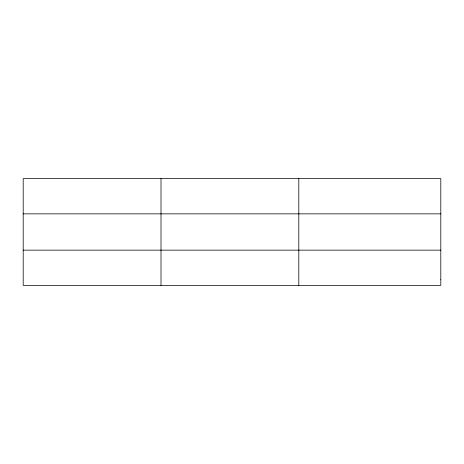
<?xml version="1.0" encoding="UTF-8"?>
<svg xmlns="http://www.w3.org/2000/svg" width="464" height="464" viewBox="0 0 464 464"><rect width="100%" height="100%" fill="white"/><g stroke="black" fill="none" stroke-linecap="round" stroke-linejoin="round"><path stroke-width="0.7" d="M161.008 178.634L161.008 285.366M298.816 178.634L298.816 285.366M23.2 213.858L440.8 213.858M23.2 250.142L440.8 250.142M440.8 279.496L440.8 285.366L23.2 285.366L23.2 178.634L440.8 178.634L440.8 279.496"/></g></svg>
